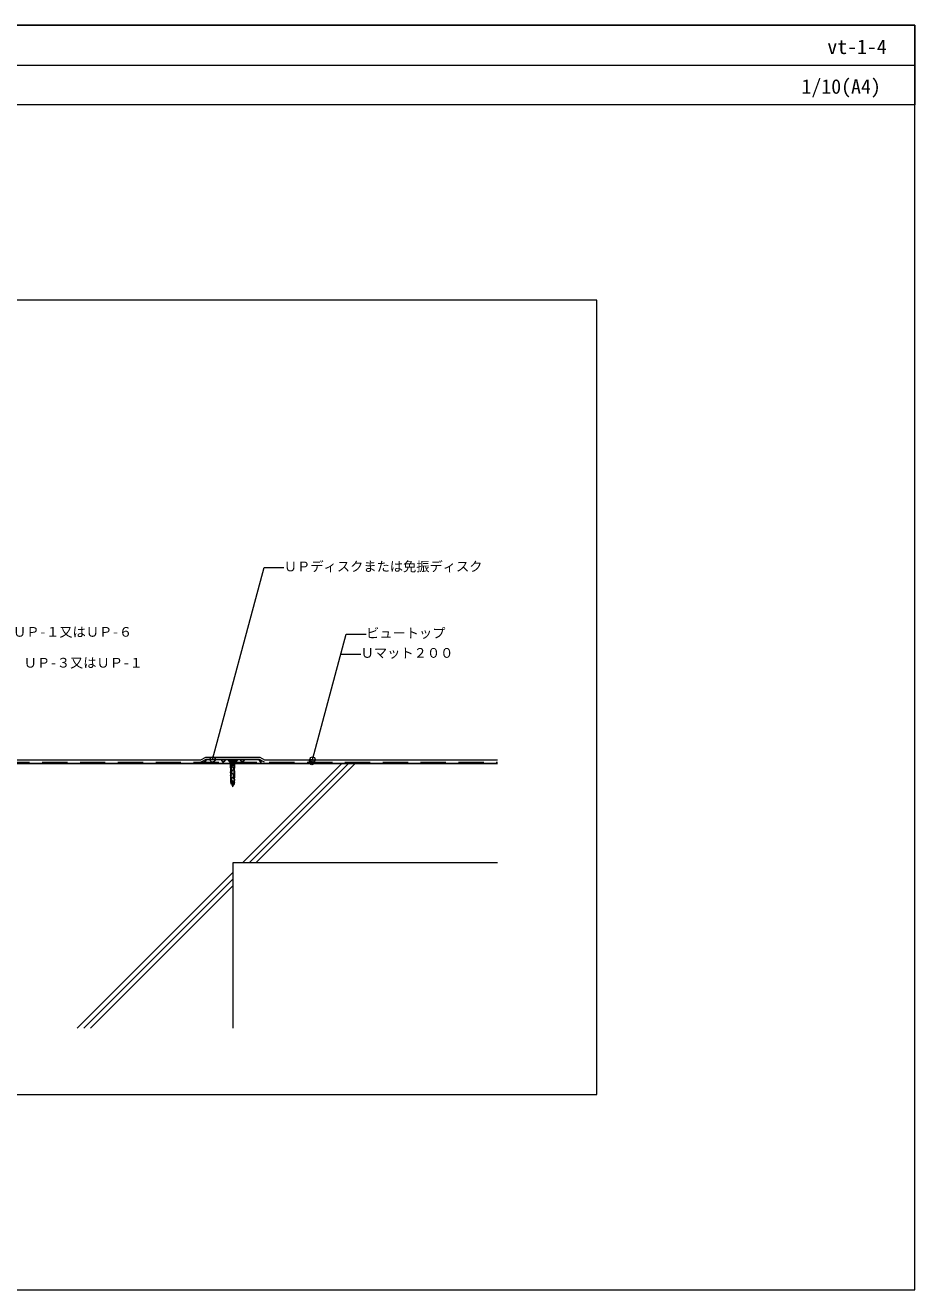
# Model space of a CAD drawing. Units: millimetres, scale not verified. Extents: x -1380 to 1380, y -955 to 955.
# Drawn here: x 37 to 1380, y -955 to 955 of the extents above; entities that cross this region are included whole.
import ezdxf
from ezdxf.enums import TextEntityAlignment as Align

# ---------------------------------------------------------------- set-up
doc = ezdxf.new("R2010")
doc.units = ezdxf.units.MM
doc.header["$LTSCALE"] = 3
doc.linetypes.add('USER1', pattern=[19.05, 12.7, -6.35])
for name, color, linetype, lineweight in [('0-0_0', 7, 'Continuous', 18), ('0-1_WAKU', 7, 'Continuous', 18), ('0-2_KUTAI', 3, 'Continuous', 18), ('0-3_BOUSUI', 1, 'Continuous', 18), ('0-4_MOJI', 7, 'Continuous', 18), ('0-5_HATCH', 9, 'Continuous', 18), ('0-6_KANAMONO_SCREW', 4, 'Continuous', 18), ('0-7_KANAMONO', 4, 'Continuous', 18)]:
    doc.layers.add(name, color=color, linetype=linetype, lineweight=lineweight)
doc.styles.add('ＭＳ ゴシック', font='')
doc.styles.get('ＭＳ ゴシック').set_extended_font_data('MS Gothic')

msp = doc.modelspace()

# ---------------------------------------------------------------- linework, layer by layer
at = {"layer": '0-0_0'}
msp.add_line((-1380, 895), (1380, 895), dxfattribs=at)
msp.add_lwpolyline([(-900, -660), (900, -660), (900, 540), (-900, 540)], close=True, dxfattribs=at)
at = {"layer": '0-1_WAKU'}
for points in [[(1380, 835), (-1380, 835), (-1380, 955), (1380, 955)], [(-1380, -955), (1380, -955), (1380, 955), (-1380, 955)]]:
    msp.add_lwpolyline(points, close=True, dxfattribs=at)
at = {"layer": '0-2_KUTAI'}
for points in [[(750, -160), (-50, -160), (-50, -210), (-550, -210), (-550, 90), (-480, 90), (-476, 110), (-460, 110), (-460, 90), (-410, 90), (-400, 100), (-400, 280), (-409.95, 290.995), (-740.05, 324.005), (-750, 315), (-750, -380), (-700, -380), (-700, -360), (-685, -360), (-680, -380), (-50, -380)], [(750, -310), (350, -310), (350, -560)]]:
    msp.add_lwpolyline(points, dxfattribs=at)
at = {"layer": '0-3_BOUSUI'}
for points in [[(-550, 71.597), (-550, -210), (-50, -210), (-50, -160), (750, -160)], [(750, -155), (398.69, -155), (391.19, -151), (308.81, -151), (301.31, -155), (5.196, -155), (0.196, -151.5), (-50.708, -151.5), (-55, -156.962), (-55, -184.678), (-56.055, -194.226), (-56.808, -198.5), (-96.808, -198.5)], [(398, -158), (390.5, -154), (309.5, -154), (302, -158)]]:
    msp.add_lwpolyline(points, dxfattribs=at)
at = {"layer": '0-3_BOUSUI', "linetype": 'USER1'}
msp.add_lwpolyline([(-550, 71.597), (-548, 71.597), (-548, -208), (-52, -208), (-52, -158), (750, -158)], dxfattribs=at)
at = {"layer": '0-4_MOJI'}
for p, q in [((319.625, -153.99), (397.271, 135.787)), ((397.271, 135.787), (427.271, 135.787)), ((513.246, 5.185), (543.246, 5.185))]:
    msp.add_line(p, q, dxfattribs=at)
msp.add_lwpolyline([(469.521, -158), (521.285, 35.185), (551.285, 35.185)], dxfattribs=at)
for centre in [(319.625, -153.99), (470.556, -154.136), (469.521, -158)]:
    msp.add_circle(centre, 4, dxfattribs=at)
at = {"layer": '0-5_HATCH'}
for p, q in [((365, -310), (515, -160)), ((375, -310), (525, -160)), ((385, -310), (535, -160)), ((115, -560), (350, -325)), ((125, -560), (350, -335)), ((135, -560), (350, -345))]:
    msp.add_line(p, q, dxfattribs=at)
at = {"layer": '0-6_KANAMONO_SCREW'}
for p, q in [((345.5, -155.135), (354.5, -155.135)), ((345.5, -155.135), (345.5, -155.875)), ((345.5, -155.875), (354.5, -155.875)), ((346.325, -156.7), (345.5, -155.875)), ((347.11, -158), (346.325, -157.15)), ((346.325, -157.15), (353.675, -157.15)), ((346.61, -166.7), (347.11, -168.6)), ((346.889, -171.5), (347.904, -171.5)), ((346.936, -172.7), (347.271, -168.9)), ((346.942, -170.9), (347.926, -170.9)), ((346.995, -170.3), (347.948, -170.3)), ((347.048, -169.7), (347.97, -169.7)), ((347.101, -169.1), (347.999, -169.1)), ((347.11, -158), (352.89, -158)), ((347.11, -163.5), (347.11, -161.7)), ((347.11, -161.7), (352.89, -161.7)), ((347.11, -162.7), (348.35, -162.7)), ((347.11, -163.5), (348, -163.5)), ((347.11, -168.9), (347.11, -167.1)), ((347.11, -167.1), (348, -167.1)), ((347.11, -168.9), (348, -168.9)), ((347.21, -161.7), (347.21, -158)), ((347.21, -167.1), (347.21, -163.5)), ((347.21, -164), (348, -164)), ((347.21, -164.5), (348, -164.5)), ((347.21, -165), (348, -165)), ((347.21, -165.5), (348, -165.5)), ((347.21, -166), (348, -166)), ((347.21, -166.5), (348, -166.5)), ((347.859, -172.703), (348, -168.9)), ((348, -168.9), (348, -163.5)), ((348.65, -164.105), (348.65, -162.5)), ((348.65, -162.7), (352.89, -162.7)), ((350.893, -166.455), (348.945, -165.197)), ((350.893, -169.645), (348.945, -170.903)), ((351.055, -166.203), (349.107, -164.945)), ((351.055, -169.897), (349.107, -171.155)), ((349.75, -158), (350, -158.5)), ((349.75, -161.7), (349.75, -158)), ((349.75, -161.7), (350, -161.5)), ((350.25, -161.7), (350, -161.5)), ((350.25, -161.7), (350.25, -158)), ((351.35, -167.7), (351.35, -167.295)), ((351.35, -167.7), (351.65, -167.7)), ((351.35, -168.4), (351.65, -168.4)), ((351.35, -168.805), (351.35, -168.4)), ((351.65, -167.7), (351.65, -167.295)), ((351.65, -168.805), (351.65, -168.4)), ((352, -164), (352.79, -164)), ((352, -164.5), (352.79, -164.5)), ((352, -165), (352.79, -165)), ((352, -165.5), (352.79, -165.5)), ((352, -166), (352.79, -166)), ((352, -166.5), (352.79, -166.5)), ((352, -167.1), (352.89, -167.1)), ((352.141, -172.7), (352, -168.9)), ((352, -168.9), (352.89, -168.9)), ((352.007, -169.1), (352.899, -169.1)), ((352.03, -169.7), (352.952, -169.7)), ((352.052, -170.3), (353.005, -170.3)), ((352.074, -170.9), (353.058, -170.9)), ((352.096, -171.5), (353.111, -171.5)), ((353.064, -172.7), (352.729, -168.9)), ((352.79, -167.1), (352.79, -163.5)), ((352.89, -158), (353.675, -157.15)), ((352.89, -163.5), (352.89, -161.7)), ((352.89, -168.6), (353.39, -166.7)), ((352.89, -168.9), (352.89, -167.1)), ((353.39, -166.7), (353.39, -158.5)), ((353.675, -156.7), (354.5, -155.875)), ((353.675, -157.15), (353.675, -156.7)), ((354.5, -155.135), (354.5, -155.875)), ((346.775, -172.7), (347.859, -172.7)), ((346.775, -174.4), (346.775, -172.7)), ((346.775, -174.4), (347.85, -174.4)), ((346.793, -174.8), (347.86, -174.8)), ((346.808, -175.4), (347.875, -175.4)), ((346.823, -176), (347.89, -176)), ((346.836, -172.1), (347.881, -172.1)), ((346.838, -176.6), (347.905, -176.6)), ((346.853, -177.2), (347.904, -177.2)), ((346.868, -177.8), (347.935, -177.8)), ((346.914, -180.1), (346.875, -178.4)), ((346.875, -178.4), (347.95, -178.4)), ((346.914, -180.1), (347.95, -180.1)), ((346.935, -180.4), (347.972, -180.4)), ((347.036, -178.4), (346.936, -174.4)), ((346.947, -180.9), (347.987, -180.9)), ((346.96, -181.5), (348.033, -181.5)), ((346.974, -182.1), (348.056, -182.1)), ((346.988, -182.7), (348.079, -182.7)), ((347, -183.9), (348.125, -183.9)), ((347, -185.7), (347, -183.9)), ((347, -185.7), (348.125, -185.7)), ((347.9, -191.7), (347, -188.3)), ((347.001, -183.3), (348.102, -183.3)), ((347.001, -188.3), (348.125, -188.3)), ((347.075, -186.25), (348.125, -186.25)), ((347.075, -186.75), (348.125, -186.75)), ((347.075, -187.25), (348.125, -187.25)), ((347.075, -187.75), (348.125, -187.75)), ((347.25, -183.9), (347.164, -180.1)), ((347.25, -188.3), (347.25, -185.7)), ((347.85, -174.4), (347.859, -172.703)), ((347.95, -178.4), (347.85, -174.4)), ((348.125, -183.9), (347.95, -180.1)), ((348.125, -188.3), (348.125, -185.7)), ((348.35, -174.305), (348.35, -171.995)), ((348.5, -186.597), (348.5, -186.78)), ((348.5, -188.897), (348.5, -189.08)), ((348.55, -185.434), (348.55, -182.866)), ((350, -188.4), (348.59, -186.567)), ((350, -190.7), (348.59, -188.867)), ((350, -188.9), (348.604, -187.085)), ((350, -191.2), (348.604, -189.385)), ((348.65, -174.305), (348.65, -171.995)), ((348.85, -185.434), (348.85, -182.866)), ((350.893, -176.655), (348.945, -175.397)), ((351.055, -176.403), (349.107, -175.145)), ((350.893, -180.645), (349.145, -181.774)), ((349.393, -186.686), (349.145, -186.526)), ((351.055, -180.897), (349.307, -182.026)), ((349.555, -186.434), (349.307, -186.274)), ((349.85, -187.7), (349.85, -187.526)), ((349.85, -187.7), (350.15, -187.7)), ((350, -188.4), (351.41, -186.567)), ((350, -188.9), (351.396, -187.085)), ((350, -190.7), (351.41, -188.867)), ((350, -191.2), (351.396, -189.385)), ((350.15, -187.7), (350.15, -187.526)), ((351.35, -179.805), (351.35, -177.495)), ((351.5, -186.597), (351.5, -186.78)), ((351.5, -188.897), (351.5, -189.08)), ((351.65, -179.805), (351.65, -177.495)), ((351.875, -183.9), (352.05, -180.1)), ((351.875, -183.9), (353, -183.9)), ((351.875, -185.7), (353, -185.7)), ((351.875, -188.3), (351.875, -185.7)), ((351.875, -186.25), (352.925, -186.25)), ((351.875, -186.75), (352.925, -186.75)), ((351.875, -187.25), (352.925, -187.25)), ((351.875, -187.75), (352.925, -187.75)), ((351.875, -188.3), (353, -188.3)), ((351.898, -183.3), (353.012, -183.3)), ((351.921, -182.7), (353.022, -182.7)), ((351.944, -182.1), (353.033, -182.1)), ((351.967, -181.5), (353.044, -181.5)), ((352.013, -180.9), (353.055, -180.9)), ((352.036, -180.4), (353.064, -180.4)), ((352.05, -178.4), (352.15, -174.4)), ((352.05, -178.4), (353.125, -178.4)), ((352.05, -180.1), (353.086, -180.1)), ((352.065, -177.8), (353.131, -177.8)), ((352.08, -177.2), (353.146, -177.2)), ((352.095, -176.6), (353.161, -176.6)), ((352.11, -176), (353.176, -176)), ((352.119, -172.1), (353.164, -172.1)), ((352.125, -175.4), (353.191, -175.4)), ((352.14, -174.8), (353.206, -174.8)), ((352.15, -174.4), (352.141, -172.692)), ((352.141, -172.7), (353.225, -172.7)), ((352.15, -174.4), (353.225, -174.4)), ((352.75, -183.9), (352.925, -180.1)), ((352.75, -188.3), (352.75, -185.7)), ((352.964, -178.4), (353.064, -174.4)), ((353, -185.7), (353, -183.9)), ((353.086, -180.1), (353.125, -178.4)), ((353.225, -174.4), (353.225, -172.7))]:
    msp.add_line(p, q, dxfattribs=at)
for points in [[(346.325, -157.15), (346.325, -156.7), (353.675, -156.7)], [(346.61, -166.7), (346.61, -158.5), (347.21, -158)], [(348.35, -164.105), (348.35, -162.5), (348.65, -162.5)], [(350, -161.5), (350, -158.5), (350.25, -158)], [(352, -168.9), (352, -163.5), (352.89, -163.5)], [(352.79, -161.7), (352.79, -158), (353.39, -158.5)], [(347.9, -191.7), (352.1, -191.7), (353, -188.3)]]:
    msp.add_lwpolyline(points, dxfattribs=at)
for centre, radius, start, end in [((349.65, -164.105), 1.3, 180, 237.1416), ((349.65, -171.995), 1.3, 122.8584, 180), ((349.65, -164.105), 1, 180, 237.1416), ((349.65, -171.995), 1, 122.8584, 180), ((350.35, -167.295), 1, 0, 57.1416), ((350.35, -168.805), 1, 302.8584, 0), ((350.35, -167.295), 1.3, 0, 57.1416), ((350.35, -168.805), 1.3, 302.8584, 360), ((349.65, -174.305), 1.3, 180, 237.1416), ((348.55, -186.597), 0.05, 37.56859, 180), ((349, -186.78), 0.5, 180, 217.56859), ((348.55, -188.897), 0.05, 37.56859, 180), ((349, -189.08), 0.5, 180, 217.56859), ((349.85, -182.866), 1.3, 122.8584, 180), ((349.85, -185.434), 1.3, 180, 237.1416), ((349.65, -174.305), 1, 180, 237.1416), ((349.85, -182.866), 1, 122.8584, 180), ((349.85, -185.434), 1, 180, 237.1416), ((348.85, -187.526), 1, 0, 57.1416), ((348.85, -187.526), 1.3, 0, 57.1416), ((350.35, -177.495), 1, 0, 57.1416), ((350.35, -179.805), 1, 302.8584, 0), ((350.35, -177.495), 1.3, 0, 57.1416), ((350.35, -179.805), 1.3, 302.8584, 360), ((351, -186.78), 0.5, 322.43141, 0), ((351, -189.08), 0.5, 322.43141, 0), ((351.45, -186.597), 0.05, 0, 142.43141), ((351.45, -188.897), 0.05, 0, 142.43141), ((357.783, -189.895), 9.383, 191.09155, 213.95053), ((342.217, -189.895), 9.383, 326.04947, 348.90845)]:
    msp.add_arc(centre, radius, start, end, dxfattribs=at)
at = {"layer": '0-7_KANAMONO'}
for p, q in [((308.368, -157.109), (309.26, -154.658)), ((309.899, -154.891), (309.007, -157.342)), ((310.2, -154), (332.574, -154)), ((332.574, -154.68), (310.2, -154.68)), ((334.023, -156.863), (332.851, -154.84)), ((333.439, -154.499), (334.612, -156.522)), ((336.688, -156.522), (337.861, -154.499)), ((338.449, -154.84), (337.276, -156.863)), ((338.726, -154), (342.685, -154)), ((342.685, -154.68), (338.726, -154.68)), ((345.92, -158), (342.919, -154.782)), ((357.315, -154), (361.274, -154)), ((361.274, -154.68), (357.315, -154.68)), ((362.723, -156.863), (361.551, -154.84)), ((362.139, -154.499), (363.312, -156.522)), ((365.388, -156.522), (366.561, -154.499)), ((367.149, -154.84), (365.976, -156.863)), ((367.426, -154), (389.8, -154)), ((389.8, -154.68), (367.426, -154.68)), ((390.993, -157.342), (390.1, -154.891)), ((390.739, -154.658), (391.632, -157.109))]:
    msp.add_line(p, q, dxfattribs=at)
for points in [[(308.067, -158), (307, -158), (307, -157.32), (308.067, -157.32)], [(343.416, -154.318), (346.85, -158), (353.15, -158), (356.583, -154.318)], [(357.081, -154.782), (354.08, -158), (345.92, -158)], [(391.932, -157.32), (393, -157.32), (393, -158), (391.932, -158)]]:
    msp.add_lwpolyline(points, dxfattribs=at)
for centre, radius, start, end in [((308.067, -157), 0.32, 270, 340), ((308.067, -157), 1, 270, 340), ((310.2, -155), 1, 90, 160), ((310.2, -155), 0.32, 90, 160), ((332.574, -155), 1, 30.09957, 90), ((332.574, -155), 0.32, 30.09957, 90), ((335.65, -155.92), 1.88, 210.09957, 329.90043), ((335.65, -155.92), 1.2, 210.09957, 329.90043), ((338.726, -155), 1, 90, 149.90043), ((338.726, -155), 0.32, 90, 149.90043), ((342.685, -155), 1, 43, 90), ((342.685, -155), 0.32, 43, 90), ((357.315, -155), 1, 90, 137), ((357.315, -155), 0.32, 90, 137), ((361.274, -155), 1, 30.09957, 90), ((361.274, -155), 0.32, 30.09957, 90), ((364.35, -155.92), 1.88, 210.09957, 329.90043), ((364.35, -155.92), 1.2, 210.09957, 329.90043), ((367.426, -155), 1, 90, 149.90043), ((367.426, -155), 0.32, 90, 149.90043), ((389.8, -155), 1, 20, 90), ((389.8, -155), 0.32, 20, 90), ((391.932, -157), 1, 200, 270), ((391.932, -157), 0.32, 200, 270)]:
    msp.add_arc(centre, radius, start, end, dxfattribs=at)

# ---------------------------------------------------------------- texts
at = {"layer": '0-1_WAKU', "style": 'ＭＳ ゴシック'}
for s, p in [('vt-1-4', (1248.046, 905)), ('1/10(A4)', (1209.061, 845))]:
    msp.add_text(s, height=21.99, dxfattribs=at).set_placement(p, align=Align.BOTTOM_LEFT)
at = {"layer": '0-4_MOJI', "style": 'ＭＳ ゴシック'}
for s, p in [('ＵＰディスクまたは免振ディスク', (427.271, 125.787)), ('ＵＰ-１又はＵＰ-６', (18.162, 26.981)), ('ビュートップ', (551.285, 25.185)), ('ＵＰ-３又はＵＰ-１', (34.323, -19.611)), ('Ｕマット２００', (543.246, -4.815))]:
    msp.add_text(s, height=14.66, dxfattribs=at).set_placement(p, align=Align.BOTTOM_LEFT)

doc.saveas('drawing.dxf')
